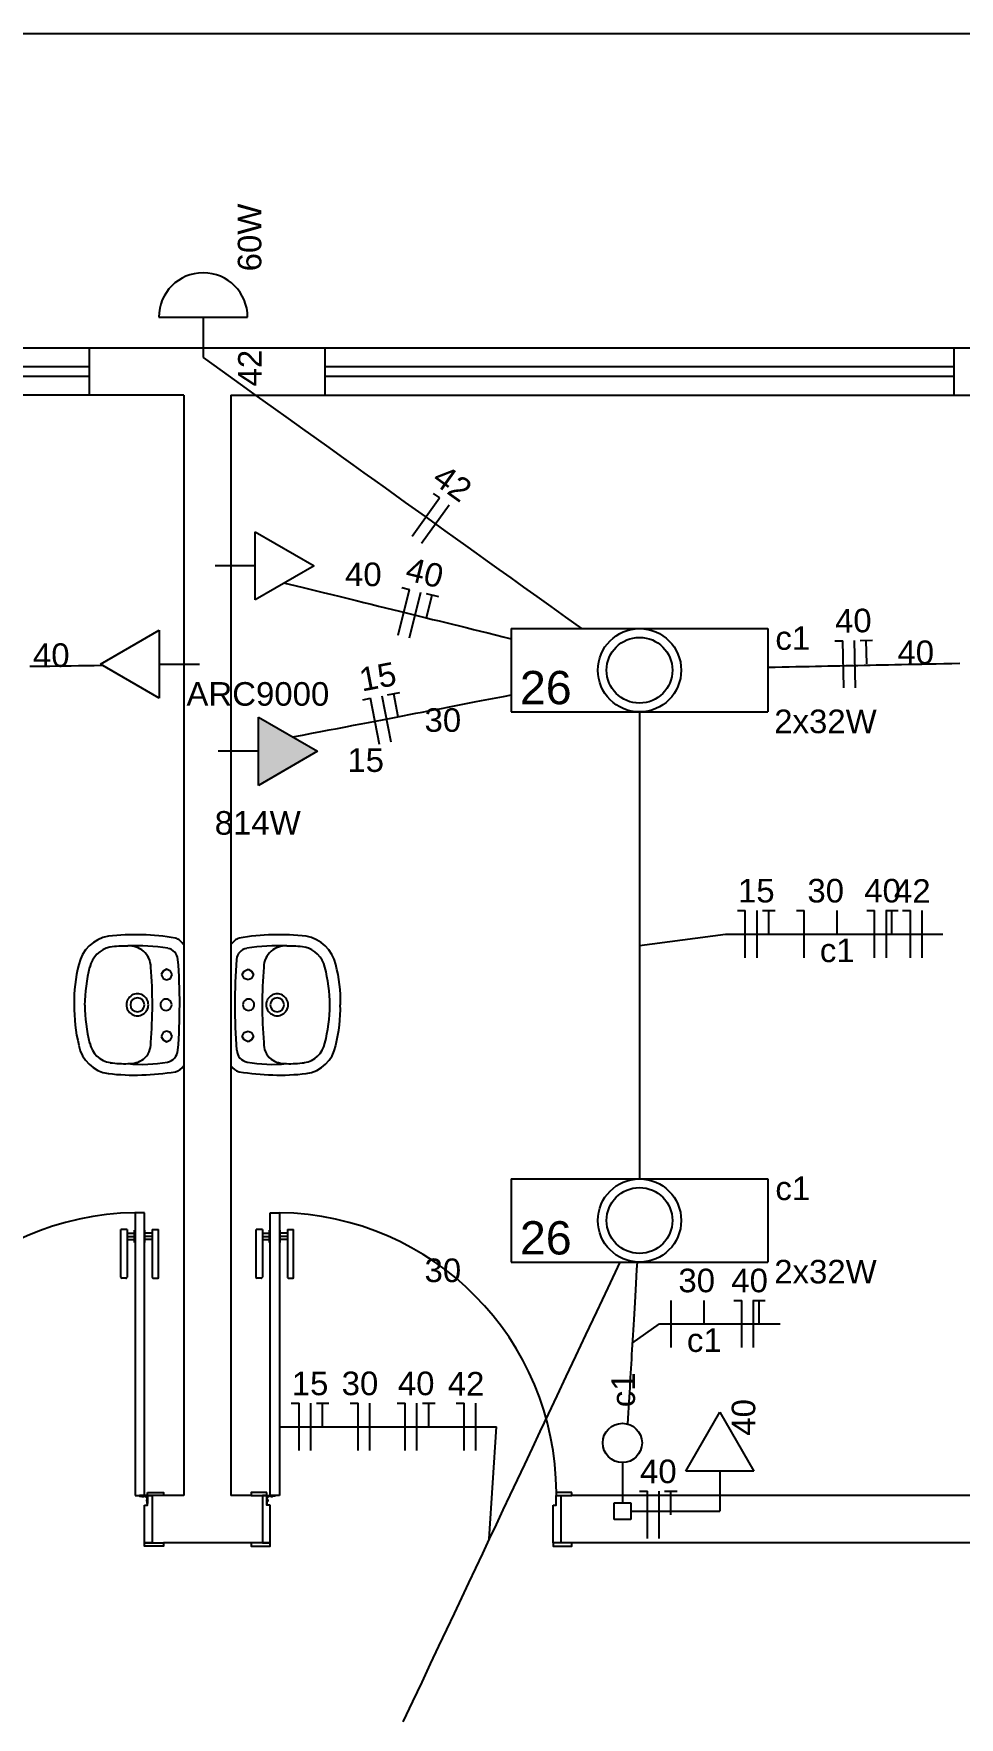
# Model space of a CAD drawing. Header units: millimetres. Extents: x -182 to 147, y -1396 to 58.
# Drawn here: x -130.82 to -124.93, y 41.92 to 52.63 of the extents above; entities that cross this region are included whole.
import ezdxf

# ---------------------------------------------------------------- set-up
doc = ezdxf.new("R2010")
doc.units = ezdxf.units.MM
doc.header["$LTSCALE"] = 10
doc.header["$MEASUREMENT"] = 0
for name, color, linetype in [('Arquitetura', 8, 'Continuous'), ('EL-Condutos', 4, 'Continuous'), ('EL-Fios (Fase 1)', 7, 'Continuous'), ('EL-Fios (Fase 2)', 7, 'Continuous'), ('EL-Fios (Fase 3)', 7, 'Continuous'), ('EL-Fios (Neutro)', 170, 'Continuous'), ('EL-Fios (Retorno)', 10, 'Continuous'), ('EL-Fios (Terra)', 90, 'Continuous'), ('EL-Textos fios', 7, 'Continuous'), ('P-SIMBOL', 170, 'Continuous'), ('Textos', 7, 'Continuous')]:
    doc.layers.add(name, color=color, linetype=linetype)
doc.styles.add('Arial', font='arial.ttf')

msp = doc.modelspace()

# ---------------------------------------------------------------- hatches: boundary and pattern name
at = {"layer": 'P-SIMBOL', "linetype": 'Continuous'}
msp.add_hatch(color=256, dxfattribs=at).paths.add_polyline_path([(-129.3867, 47.8447), (-129.0117, 48.0612), (-129.3867, 48.2777)])

# ---------------------------------------------------------------- linework, layer by layer
at = {"layer": 'Arquitetura', "linetype": 'Continuous'}
for p, q in [((-87.262, 52.6259), (-180.862, 52.6259)), ((-95.963, 50.6259), (-156.063, 50.6259)), ((-130.463, 50.6259), (-130.463, 50.3269)), ((-124.963, 50.6259), (-124.963, 50.3269)), ((-130.463, 50.5059), (-134.463, 50.5059)), ((-130.463, 50.4459), (-134.463, 50.4459)), ((-124.963, 50.5059), (-128.963, 50.5059)), ((-124.963, 50.4459), (-128.963, 50.4459)), ((-129.862, 50.3269), (-135.063, 50.3269)), ((-129.862, 50.3269), (-129.862, 43.3269)), ((-129.563, 50.3269), (-129.563, 43.3269)), ((-129.563, 50.3269), (-124.362, 50.3269)), ((-129.862, 43.3269), (-129.992, 43.3269)), ((-129.433, 43.3269), (-129.563, 43.3269)), ((-124.362, 43.3269), (-127.393, 43.3269)), ((-129.433, 43.0259), (-129.992, 43.0259)), ((-121.032, 43.0259), (-127.393, 43.0259))]:
    msp.add_line(p, q, dxfattribs=at)
at = {"layer": 'Arquitetura'}
for p, q in [((-128.963, 50.3269), (-128.963, 50.6259)), ((-129.862, 46.8269), (-129.862, 46.4459)), ((-129.563, 46.8269), (-129.563, 46.4459)), ((-129.994, 46.6619), (-130.006, 46.6409)), ((-130.006, 46.6409), (-129.994, 46.6159)), ((-129.973, 46.6749), (-129.994, 46.6619)), ((-129.994, 46.6159), (-129.973, 46.6069)), ((-129.947, 46.6619), (-129.973, 46.6749)), ((-129.973, 46.6069), (-129.947, 46.6159)), ((-129.935, 46.6409), (-129.947, 46.6619)), ((-129.947, 46.6159), (-129.935, 46.6409)), ((-129.49, 46.6409), (-129.478, 46.6619)), ((-129.478, 46.6159), (-129.49, 46.6409)), ((-129.478, 46.6619), (-129.452, 46.6749)), ((-129.452, 46.6069), (-129.478, 46.6159)), ((-129.452, 46.6749), (-129.431, 46.6619)), ((-129.431, 46.6159), (-129.452, 46.6069)), ((-129.431, 46.6619), (-129.419, 46.6409)), ((-129.419, 46.6409), (-129.431, 46.6159)), ((-129.862, 46.5729), (-129.862, 46.1969)), ((-129.563, 46.5729), (-129.563, 46.1969)), ((-129.862, 46.4459), (-129.862, 46.0609)), ((-129.563, 46.4459), (-129.563, 46.0609)), ((-129.994, 46.2729), (-130.006, 46.2469)), ((-129.973, 46.2809), (-129.994, 46.2729)), ((-129.947, 46.2729), (-129.973, 46.2809)), ((-129.935, 46.2469), (-129.947, 46.2729)), ((-129.49, 46.2469), (-129.478, 46.2729)), ((-129.478, 46.2729), (-129.452, 46.2809)), ((-129.452, 46.2809), (-129.431, 46.2729)), ((-129.431, 46.2729), (-129.419, 46.2469)), ((-130.006, 46.2469), (-129.994, 46.2259)), ((-129.994, 46.2259), (-129.973, 46.2139)), ((-129.973, 46.2139), (-129.947, 46.2259)), ((-129.947, 46.2259), (-129.935, 46.2469)), ((-129.478, 46.2259), (-129.49, 46.2469)), ((-129.452, 46.2139), (-129.478, 46.2259)), ((-129.431, 46.2259), (-129.452, 46.2139)), ((-129.419, 46.2469), (-129.431, 46.2259)), ((-130.126, 43.3229), (-130.12, 43.3229)), ((-130.095, 43.2929), (-130.095, 43.2989)), ((-129.33, 43.2929), (-129.33, 43.2989)), ((-129.299, 43.3229), (-129.305, 43.3229))]:
    msp.add_line(p, q, dxfattribs=at)
at = {"layer": 'Arquitetura', "color": 2}
for p, q in [((-130.112, 45.1259), (-130.172, 45.1259)), ((-130.172, 45.1259), (-130.172, 43.3269)), ((-130.112, 43.3269), (-130.112, 45.1259)), ((-129.313, 43.3269), (-129.313, 45.1259)), ((-129.313, 45.1259), (-129.253, 45.1259)), ((-129.253, 45.1259), (-129.253, 43.3269)), ((-130.172, 43.3269), (-130.112, 43.3269)), ((-129.253, 43.3269), (-129.313, 43.3269))]:
    msp.add_line(p, q, dxfattribs=at)
at = {"layer": 'Arquitetura', "color": 3, "linetype": 'Continuous'}
for p, q in [((-130.262, 44.7159), (-130.262, 45.0189)), ((-130.223, 45.0189), (-130.223, 44.7159)), ((-130.176, 44.9359), (-130.176, 45.0159)), ((-130.109, 44.9359), (-130.109, 45.0159)), ((-130.063, 45.0189), (-130.063, 44.7159)), ((-130.023, 44.7159), (-130.023, 45.0189)), ((-129.402, 44.7159), (-129.402, 45.0189)), ((-129.362, 45.0189), (-129.362, 44.7159)), ((-129.317, 44.9359), (-129.317, 45.0159)), ((-129.249, 44.9359), (-129.249, 45.0159)), ((-129.203, 45.0189), (-129.203, 44.7159)), ((-129.163, 44.7159), (-129.163, 45.0189)), ((-130.23, 44.7099), (-130.257, 44.7099)), ((-130.056, 44.7099), (-130.027, 44.7099)), ((-129.37, 44.7099), (-129.398, 44.7099)), ((-129.195, 44.7099), (-129.168, 44.7099))]:
    msp.add_line(p, q, dxfattribs=at)
at = {"layer": 'Arquitetura', "color": 3}
for p, q in [((-130.223, 45.0189), (-130.262, 45.0189)), ((-130.223, 44.9959), (-130.176, 44.9959)), ((-130.176, 45.0159), (-130.172, 45.0159)), ((-130.109, 45.0159), (-130.112, 45.0159)), ((-130.063, 44.9959), (-130.109, 44.9959)), ((-130.063, 45.0189), (-130.023, 45.0189)), ((-129.362, 45.0189), (-129.402, 45.0189)), ((-129.362, 44.9959), (-129.317, 44.9959)), ((-129.317, 45.0159), (-129.313, 45.0159)), ((-129.249, 45.0159), (-129.253, 45.0159)), ((-129.203, 44.9959), (-129.249, 44.9959)), ((-129.203, 45.0189), (-129.163, 45.0189)), ((-130.223, 44.9759), (-130.176, 44.9759)), ((-130.223, 44.9559), (-130.176, 44.9559)), ((-130.176, 44.9359), (-130.172, 44.9359)), ((-130.109, 44.9359), (-130.112, 44.9359)), ((-130.063, 44.9759), (-130.109, 44.9759)), ((-130.063, 44.9559), (-130.109, 44.9559)), ((-129.362, 44.9759), (-129.317, 44.9759)), ((-129.362, 44.9559), (-129.317, 44.9559)), ((-129.317, 44.9359), (-129.313, 44.9359)), ((-129.249, 44.9359), (-129.253, 44.9359)), ((-129.203, 44.9759), (-129.249, 44.9759)), ((-129.203, 44.9559), (-129.249, 44.9559))]:
    msp.add_line(p, q, dxfattribs=at)
at = {"layer": 'Arquitetura', "color": 1}
for points in [[(-130.102, 43.3239), (-130.098, 43.3269), (-130.098, 43.3269), (-130.103, 43.3269), (-130.143, 43.3269), (-130.143, 43.3239), (-130.102, 43.3239)], [(-130.094, 43.3169), (-130.092, 43.3209), (-130.092, 43.3209), (-130.092, 43.3159), (-130.092, 43.2759), (-130.094, 43.2759), (-130.094, 43.3169)], [(-129.331, 43.3169), (-129.333, 43.3209), (-129.333, 43.3209), (-129.333, 43.3159), (-129.333, 43.2759), (-129.331, 43.2759), (-129.331, 43.3169)], [(-129.323, 43.3239), (-129.328, 43.3269), (-129.328, 43.3269), (-129.322, 43.3269), (-129.282, 43.3269), (-129.282, 43.3239), (-129.323, 43.3239)]]:
    msp.add_lwpolyline(points, dxfattribs=at)
at = {"layer": 'Arquitetura'}
for points in [[(-130.128, 43.3219), (-130.126, 43.3229), (-130.126, 43.3239)], [(-130.123, 43.3219), (-130.123, 43.3209), (-130.128, 43.3209), (-130.128, 43.3219), (-130.117, 43.3219), (-130.117, 43.3209), (-130.122, 43.3209), (-130.122, 43.3219)], [(-130.117, 43.3219), (-130.12, 43.3229), (-130.12, 43.3239)], [(-130.097, 43.2959), (-130.098, 43.2959), (-130.098, 43.2909), (-130.097, 43.2909), (-130.097, 43.3009), (-130.098, 43.3009), (-130.098, 43.2969), (-130.097, 43.2969)], [(-130.097, 43.3009), (-130.095, 43.2989), (-130.094, 43.2989)], [(-130.097, 43.2909), (-130.095, 43.2929), (-130.094, 43.2929)], [(-129.328, 43.3009), (-129.33, 43.2989), (-129.331, 43.2989)], [(-129.328, 43.2909), (-129.33, 43.2929), (-129.331, 43.2929)], [(-129.328, 43.2959), (-129.328, 43.2959), (-129.328, 43.2909), (-129.328, 43.2909), (-129.328, 43.3009), (-129.328, 43.3009), (-129.328, 43.2969), (-129.328, 43.2969)], [(-129.308, 43.3219), (-129.305, 43.3229), (-129.305, 43.3239)], [(-129.302, 43.3219), (-129.302, 43.3209), (-129.297, 43.3209), (-129.297, 43.3219), (-129.308, 43.3219), (-129.308, 43.3209), (-129.303, 43.3209), (-129.303, 43.3219)], [(-129.297, 43.3219), (-129.299, 43.3229), (-129.299, 43.3239)]]:
    msp.add_lwpolyline(points, dxfattribs=at)
at = {"layer": 'Arquitetura', "color": 2}
for points in [[(-130.112, 43.2659), (-130.092, 43.2659), (-130.092, 43.3269), (-130.063, 43.3269), (-130.063, 43.0259), (-130.112, 43.0259), (-130.112, 43.2659)], [(-129.313, 43.2659), (-129.333, 43.2659), (-129.333, 43.3269), (-129.362, 43.3269), (-129.362, 43.0259), (-129.313, 43.0259), (-129.313, 43.2659)], [(-127.512, 43.2659), (-127.492, 43.2659), (-127.492, 43.3269), (-127.463, 43.3269), (-127.463, 43.0259), (-127.512, 43.0259), (-127.512, 43.2659)]]:
    msp.add_lwpolyline(points, close=True, dxfattribs=at)
at = {"layer": 'Arquitetura', "color": 3}
for points in [[(-130.092, 43.3459), (-129.992, 43.3459), (-129.992, 43.3269), (-130.092, 43.3269), (-130.092, 43.3459)], [(-129.333, 43.3459), (-129.433, 43.3459), (-129.433, 43.3269), (-129.333, 43.3269), (-129.333, 43.3459)], [(-127.393, 43.3459), (-127.492, 43.3459), (-127.492, 43.3269), (-127.393, 43.3269), (-127.393, 43.3459)], [(-130.112, 43.0259), (-130.063, 43.0259), (-129.992, 43.0259), (-129.992, 43.0059), (-130.112, 43.0059), (-130.112, 43.0259)], [(-129.313, 43.0259), (-129.362, 43.0259), (-129.433, 43.0259), (-129.433, 43.0059), (-129.313, 43.0059), (-129.313, 43.0259)], [(-127.393, 43.0259), (-127.512, 43.0259), (-127.512, 43.0059), (-127.393, 43.0059), (-127.393, 43.0259)]]:
    msp.add_lwpolyline(points, close=True, dxfattribs=at)
at = {"layer": 'Arquitetura', "color": 1}
for centre in [(-130.098, 43.3209), (-129.328, 43.3209)]:
    msp.add_circle(centre, 0.005, dxfattribs=at)
at = {"layer": 'Arquitetura'}
for centre, radius, start, end in [((-130.301, 46.6539), 0.2349, 100.056, 167.486), ((-130.295, 46.6499), 0.1693, 102.719, 167.054), ((-130.169, 45.3869), 1.5077, 80.3071, 96.5866), ((-130.238, 46.2009), 0.6219, 88.1735, 98.6779), ((-130.21, 46.6799), 0.1432, 50.4003, 93.3975), ((-130.161, 45.5969), 1.2273, 80.7585, 92.6769), ((-129.976, 46.7319), 0.0769, 4.38732, 81.2442), ((-129.952, 46.7759), 0.1044, 31.07, 69.4583), ((-129.473, 46.7759), 0.1044, 110.542, 148.93), ((-129.449, 46.7319), 0.0769, 98.7558, 175.613), ((-129.256, 45.3869), 1.5077, 83.4134, 99.6929), ((-129.264, 45.5969), 1.2273, 87.3231, 99.2415), ((-129.215, 46.6799), 0.1432, 86.6025, 129.6), ((-129.187, 46.2009), 0.6219, 81.3221, 91.8265), ((-129.13, 46.6499), 0.1693, 12.9461, 77.2809), ((-129.124, 46.6539), 0.2349, 12.514, 79.9443), ((-129.613, 46.4699), 0.947, 165.578, 181.302), ((-130.205, 46.6879), 0.1334, 0.55134, 49.6562), ((-133.319, 46.4609), 3.4312, 359.79, 4.6247), ((-126.106, 46.4609), 3.4312, 175.375, 180.21), ((-129.22, 46.6879), 0.1334, 130.344, 179.449), ((-129.812, 46.4699), 0.947, 358.698, 14.4219), ((-129.34, 46.4189), 1.1531, 166.496, 178.648), ((-133.011, 46.4419), 2.9495, 0.06088, 4.81044), ((-126.414, 46.4419), 2.9495, 175.19, 179.939), ((-130.085, 46.4189), 1.1531, 1.35244, 13.5038), ((-130.157, 46.4489), 0.0698, 120.007, 180), ((-130.157, 46.4489), 0.0444, 90, 180), ((-130.157, 46.4489), 0.0698, 60.0032, 119.997), ((-130.157, 46.4489), 0.0444, 0, 90), ((-130.157, 46.4489), 0.0698, 0.00072, 60.0032), ((-129.975, 46.4489), 0.036, 119.96, 180), ((-129.975, 46.4489), 0.036, 60.0128, 119.987), ((-129.975, 46.4489), 0.036, 359.963, 59.9809), ((-129.45, 46.4489), 0.036, 120.019, 180.037), ((-129.45, 46.4489), 0.036, 60.0128, 119.987), ((-129.45, 46.4489), 0.036, 0, 60.0398), ((-129.268, 46.4489), 0.0698, 119.997, 179.999), ((-129.268, 46.4489), 0.0444, 90, 180), ((-129.268, 46.4489), 0.0698, 60.0032, 119.997), ((-129.268, 46.4489), 0.0444, 0, 90), ((-129.268, 46.4489), 0.0698, 0, 59.9929), ((-129.611, 46.4269), 0.9482, 178.659, 194.363), ((-129.348, 46.4729), 1.1449, 181.303, 193.542), ((-130.157, 46.4489), 0.0698, 180.001, 240.003), ((-130.157, 46.4489), 0.0444, 180, 270), ((-130.157, 46.4489), 0.0698, 240.003, 299.997), ((-130.157, 46.4489), 0.0444, 270, 359.99), ((-130.157, 46.4489), 0.0698, 300.007, 0), ((-132.767, 46.4489), 2.7052, 354.905, 359.979), ((-129.975, 46.4489), 0.036, 179.963, 239.981), ((-129.975, 46.4489), 0.036, 240.013, 299.987), ((-129.975, 46.4489), 0.036, 299.96, 0), ((-133.646, 46.4489), 3.7579, 355.586, 0), ((-125.779, 46.4489), 3.7579, 180, 184.414), ((-129.45, 46.4489), 0.036, 180, 240.04), ((-129.45, 46.4489), 0.036, 240.013, 299.987), ((-129.45, 46.4489), 0.036, 300.019, 0.03665), ((-126.658, 46.4489), 2.7052, 180.021, 185.095), ((-129.268, 46.4489), 0.0698, 180, 239.993), ((-129.268, 46.4489), 0.0444, 180.01, 270), ((-129.268, 46.4489), 0.0698, 240.003, 299.997), ((-129.268, 46.4489), 0.0444, 270, 0), ((-129.268, 46.4489), 0.0698, 299.997, 359.999), ((-130.077, 46.4729), 1.1449, 346.458, 358.697), ((-129.814, 46.4269), 0.9482, 345.637, 1.34148), ((-130.312, 46.2309), 0.2214, 190.408, 262.28), ((-130.307, 46.2359), 0.1567, 191.616, 261.581), ((-130.198, 46.2009), 0.1262, 309.245, 3.22682), ((-129.98, 46.1639), 0.0803, 279.607, 356.886), ((-129.445, 46.1639), 0.0803, 183.114, 260.393), ((-129.227, 46.2009), 0.1262, 176.773, 230.755), ((-129.118, 46.2359), 0.1567, 278.419, 348.384), ((-129.113, 46.2309), 0.2214, 277.72, 349.592), ((-130.239, 46.7119), 0.6378, 261.83, 272.005), ((-130.126, 46.9709), 0.9009, 264.203, 280.218), ((-130.209, 46.2309), 0.1563, 267.161, 305.348), ((-129.931, 46.0989), 0.0772, 281.431, 332.133), ((-129.494, 46.0989), 0.0772, 207.867, 258.569), ((-129.299, 46.9709), 0.9009, 259.782, 275.797), ((-129.216, 46.2309), 0.1563, 234.652, 272.839), ((-129.186, 46.7119), 0.6378, 267.995, 278.17), ((-130.17, 47.5079), 1.5061, 263.423, 279.721), ((-129.255, 47.5079), 1.5061, 260.279, 276.577), ((-130.149, 43.3419), 1.7842, 90.7769, 179.871), ((-129.276, 43.3419), 1.7842, 0.12949, 89.2231)]:
    msp.add_arc(centre, radius, start, end, dxfattribs=at)
at = {"layer": 'Arquitetura', "color": 3, "linetype": 'Continuous'}
for centre, start, end in [((-130.256, 44.7159), 180, 260.538), ((-130.229, 44.7159), 260.538, 0), ((-130.057, 44.7159), 180, 279.462), ((-130.028, 44.7159), 279.462, 0), ((-129.397, 44.7159), 180, 260.538), ((-129.369, 44.7159), 260.538, 0), ((-129.196, 44.7159), 180, 279.462), ((-129.169, 44.7159), 279.462, 0)]:
    msp.add_arc(centre, 0.006, start, end, dxfattribs=at)
at = {"layer": 'EL-Condutos', "linetype": 'Continuous'}
for points in [[(-129.7385, 50.5655), (-129.617, 50.4784), (-129.5025, 50.3964), (-129.3947, 50.3191), (-129.293, 50.2463), (-129.1971, 50.1776), (-129.1064, 50.1126), (-129.0206, 50.0511), (-128.9391, 49.9927), (-128.8615, 49.9371), (-128.7873, 49.884), (-128.7162, 49.8331), (-128.6476, 49.7839), (-128.5811, 49.7363), (-128.5163, 49.6899), (-128.4526, 49.6443), (-128.3897, 49.5992), (-128.3271, 49.5543), (-128.2643, 49.5093), (-128.2008, 49.4639), (-128.1363, 49.4177), (-128.0703, 49.3704), (-128.0023, 49.3216), (-127.9318, 49.2712), (-127.8585, 49.2186), (-127.7818, 49.1637), (-127.7013, 49.106), (-127.6166, 49.0453), (-127.5272, 48.9813), (-127.4326, 48.9135), (-127.3324, 48.8418)], [(-129.2199, 49.1317), (-129.1554, 49.1158), (-129.0934, 49.1006), (-129.0338, 49.086), (-128.9763, 49.0718), (-128.9209, 49.0582), (-128.8674, 49.0451), (-128.8156, 49.0323), (-128.7655, 49.02), (-128.7168, 49.008), (-128.6694, 48.9964), (-128.6232, 48.985), (-128.5781, 48.974), (-128.5338, 48.9631), (-128.4903, 48.9524), (-128.4474, 48.9418), (-128.4049, 48.9314), (-128.3628, 48.921), (-128.3208, 48.9107), (-128.2788, 48.9004), (-128.2368, 48.8901), (-128.1945, 48.8797), (-128.1517, 48.8692), (-128.1085, 48.8585), (-128.0645, 48.8477), (-128.0197, 48.8367), (-127.9739, 48.8254), (-127.927, 48.8139), (-127.8789, 48.8021), (-127.8293, 48.7899), (-127.7782, 48.7773)], [(-130.3787, 48.6064), (-130.4313, 48.6056), (-130.4822, 48.6049), (-130.5315, 48.6042), (-130.5793, 48.6035), (-130.6257, 48.6029), (-130.6708, 48.6022), (-130.7147, 48.6016), (-130.7576, 48.601), (-130.7995, 48.6004), (-130.8405, 48.5998)], [(-124.9254, 48.6194), (-124.9767, 48.6184), (-125.0263, 48.6173), (-125.0745, 48.6163), (-125.1212, 48.6153), (-125.1666, 48.6144), (-125.2108, 48.6135), (-125.2539, 48.6126), (-125.2961, 48.6117), (-125.3373, 48.6108), (-125.3778, 48.61), (-125.4177, 48.6091), (-125.457, 48.6083), (-125.4958, 48.6075), (-125.5344, 48.6067), (-125.5727, 48.6059), (-125.6109, 48.6051), (-125.6491, 48.6043), (-125.6874, 48.6035), (-125.7259, 48.6027), (-125.7648, 48.6018), (-125.804, 48.601), (-125.8438, 48.6002), (-125.8843, 48.5993), (-125.9255, 48.5985), (-125.9676, 48.5976), (-126.0107, 48.5967), (-126.0548, 48.5958), (-126.1001, 48.5948), (-126.1467, 48.5938)], [(-129.1683, 48.1524), (-129.107, 48.1642), (-129.048, 48.1756), (-128.9911, 48.1865), (-128.9362, 48.1971), (-128.8832, 48.2073), (-128.832, 48.2171), (-128.7824, 48.2267), (-128.7342, 48.236), (-128.6874, 48.245), (-128.6418, 48.2537), (-128.5972, 48.2623), (-128.5536, 48.2707), (-128.5108, 48.2789), (-128.4687, 48.287), (-128.4272, 48.295), (-128.386, 48.3029), (-128.3451, 48.3108), (-128.3044, 48.3186), (-128.2636, 48.3265), (-128.2228, 48.3343), (-128.1816, 48.3422), (-128.1401, 48.3502), (-128.098, 48.3583), (-128.0553, 48.3665), (-128.0118, 48.3749), (-127.9673, 48.3835), (-127.9218, 48.3922), (-127.8751, 48.4012), (-127.8271, 48.4104), (-127.7776, 48.42)], [(-126.9625, 48.3112), (-126.9625, 48.1747), (-126.9624, 48.046), (-126.9624, 47.9245), (-126.9624, 47.8096), (-126.9624, 47.7009), (-126.9624, 47.5977), (-126.9624, 47.4995), (-126.9624, 47.4057), (-126.9624, 47.3158), (-126.9624, 47.2292), (-126.9624, 47.1454), (-126.9624, 47.0638), (-126.9624, 46.9839), (-126.9624, 46.9051), (-126.9624, 46.8268), (-126.9624, 46.7486), (-126.9624, 46.6697), (-126.9624, 46.5898), (-126.9624, 46.5082), (-126.9624, 46.4244), (-126.9624, 46.3378), (-126.9624, 46.2479), (-126.9624, 46.1542), (-126.9624, 46.0559), (-126.9624, 45.9527), (-126.9624, 45.844), (-126.9624, 45.7291), (-126.9624, 45.6076), (-126.9625, 45.4788), (-126.9625, 45.3424)], [(-127.0874, 44.8122), (-127.1644, 44.649), (-127.2369, 44.4954), (-127.3053, 44.3505), (-127.3699, 44.2137), (-127.431, 44.0844), (-127.4888, 43.9618), (-127.5438, 43.8453), (-127.5963, 43.7342), (-127.6465, 43.6279), (-127.6948, 43.5256), (-127.7415, 43.4266), (-127.7869, 43.3304), (-127.8313, 43.2362), (-127.8752, 43.1434), (-127.9187, 43.0512), (-127.9622, 42.9591), (-128.006, 42.8662), (-128.0505, 42.7721), (-128.0959, 42.6758), (-128.1426, 42.5769), (-128.1909, 42.4746), (-128.2411, 42.3683), (-128.2935, 42.2572), (-128.3485, 42.1407), (-128.4064, 42.0181), (-128.4675, 41.8888)], [(-126.978, 44.8126), (-126.9808, 44.7655), (-126.9835, 44.7203), (-126.986, 44.6768), (-126.9885, 44.635), (-126.9909, 44.5948), (-126.9932, 44.5561), (-126.9954, 44.5187), (-126.9975, 44.4825), (-126.9996, 44.4475), (-127.0016, 44.4135), (-127.0035, 44.3804), (-127.0054, 44.3482), (-127.0073, 44.3166), (-127.0091, 44.2856), (-127.0109, 44.2551), (-127.0127, 44.225), (-127.0145, 44.1951), (-127.0162, 44.1654), (-127.018, 44.1358), (-127.0197, 44.106), (-127.0215, 44.0762), (-127.0233, 44.046), (-127.0251, 44.0155), (-127.0269, 43.9844), (-127.0288, 43.9528), (-127.0307, 43.9205), (-127.0326, 43.8873), (-127.0346, 43.8532), (-127.0367, 43.8181), (-127.0389, 43.7819)], [(-127.019, 43.2269), (-126.9939, 43.2269), (-126.9703, 43.2269), (-126.9481, 43.2269), (-126.9271, 43.2269), (-126.9073, 43.2269), (-126.8885, 43.2269), (-126.8707, 43.2269), (-126.8537, 43.2269), (-126.8373, 43.2269), (-126.8215, 43.2269), (-126.8062, 43.2269), (-126.7913, 43.2269), (-126.7765, 43.2269), (-126.7619, 43.2269), (-126.7473, 43.2269), (-126.7326, 43.2269), (-126.7177, 43.2269), (-126.7024, 43.2269), (-126.6867, 43.2269), (-126.6704, 43.2269), (-126.6534, 43.2269), (-126.6357, 43.2269), (-126.617, 43.2269), (-126.5973, 43.2269), (-126.5764, 43.2269), (-126.5543, 43.2269), (-126.5308, 43.2269), (-126.5059, 43.2269), (-126.4793, 43.2269), (-126.4511, 43.2269)]]:
    msp.add_lwpolyline(points, dxfattribs=at)
at = {"layer": 'EL-Fios (Fase 1)'}
for p, q in [((-128.543, 48.1184), (-128.5996, 48.413)), ((-126.2146, 46.7481), (-126.2146, 47.0481)), ((-129.0536, 43.614), (-129.0536, 43.914))]:
    msp.add_line(p, q, dxfattribs=at)
at = {"layer": 'EL-Fios (Fase 2)'}
for p, q in [((-128.3487, 49.3853), (-128.174, 49.6292)), ((-128.4258, 48.7821), (-128.3542, 49.0734)), ((-125.5886, 48.4656), (-125.5949, 48.7655)), ((-125.3916, 46.7481), (-125.3916, 47.0481)), ((-125.1646, 46.7481), (-125.1646, 47.0481)), ((-126.2374, 44.2687), (-126.2374, 44.5687)), ((-128.3786, 43.614), (-128.3786, 43.914)), ((-128.0036, 43.614), (-128.0036, 43.914)), ((-126.8378, 43.0543), (-126.8378, 43.3543))]:
    msp.add_line(p, q, dxfattribs=at)
at = {"layer": 'EL-Fios (Fase 3)'}
for p, q in [((-126.7603, 44.2687), (-126.7603, 44.5687)), ((-128.6786, 43.614), (-128.6786, 43.914))]:
    msp.add_line(p, q, dxfattribs=at)
at = {"layer": 'EL-Fios (Neutro)'}
for p, q in [((-128.2756, 49.702), (-128.235, 49.6729)), ((-128.4097, 49.429), (-128.235, 49.6729)), ((-128.4986, 48.8), (-128.427, 49.0913)), ((-128.4756, 49.1032), (-128.427, 49.0913)), ((-125.7199, 48.7629), (-125.6699, 48.7639)), ((-125.6636, 48.464), (-125.6699, 48.7639)), ((-128.7224, 48.3894), (-128.6733, 48.3988)), ((-128.6166, 48.1042), (-128.6733, 48.3988)), ((-126.3396, 47.0481), (-126.2896, 47.0481)), ((-126.2896, 46.7481), (-126.2896, 47.0481)), ((-125.9646, 47.0481), (-125.9146, 47.0481)), ((-125.9146, 46.7481), (-125.9146, 47.0481)), ((-125.5166, 47.0481), (-125.4666, 47.0481)), ((-125.4666, 46.7481), (-125.4666, 47.0481)), ((-125.2896, 47.0481), (-125.2396, 47.0481)), ((-125.2396, 46.7481), (-125.2396, 47.0481)), ((-126.3624, 44.5687), (-126.3124, 44.5687)), ((-126.3124, 44.2687), (-126.3124, 44.5687)), ((-129.1786, 43.914), (-129.1286, 43.914)), ((-129.1286, 43.614), (-129.1286, 43.914)), ((-128.8036, 43.914), (-128.7536, 43.914)), ((-128.7536, 43.614), (-128.7536, 43.914)), ((-128.5036, 43.914), (-128.4536, 43.914)), ((-128.4536, 43.614), (-128.4536, 43.914)), ((-128.1286, 43.914), (-128.0786, 43.914)), ((-128.0786, 43.614), (-128.0786, 43.914)), ((-126.9628, 43.3543), (-126.9128, 43.3543)), ((-126.9128, 43.0543), (-126.9128, 43.3543))]:
    msp.add_line(p, q, dxfattribs=at)
at = {"layer": 'EL-Fios (Retorno)'}
for p, q in [((-125.7046, 46.8981), (-125.7046, 47.0481)), ((-126.5503, 44.4187), (-126.5503, 44.5687))]:
    msp.add_line(p, q, dxfattribs=at)
at = {"layer": 'EL-Fios (Terra)'}
for p, q in [((-128.3202, 49.065), (-128.2425, 49.0459)), ((-128.3172, 48.9098), (-128.2814, 49.0555)), ((-125.5599, 48.7662), (-125.4799, 48.7679)), ((-125.5168, 48.6171), (-125.5199, 48.7671)), ((-128.5652, 48.4196), (-128.4867, 48.4347)), ((-128.4976, 48.2799), (-128.526, 48.4272)), ((-126.1796, 47.0481), (-126.0996, 47.0481)), ((-126.1396, 46.8981), (-126.1396, 47.0481)), ((-125.3966, 47.0481), (-125.3166, 47.0481)), ((-125.3566, 46.8981), (-125.3566, 47.0481)), ((-126.2424, 44.5687), (-126.1624, 44.5687)), ((-126.2024, 44.4187), (-126.2024, 44.5687)), ((-129.0186, 43.914), (-128.9386, 43.914)), ((-128.9786, 43.764), (-128.9786, 43.914)), ((-128.3436, 43.914), (-128.2636, 43.914)), ((-128.3036, 43.764), (-128.3036, 43.914)), ((-126.8028, 43.3543), (-126.7228, 43.3543)), ((-126.7628, 43.2043), (-126.7628, 43.3543))]:
    msp.add_line(p, q, dxfattribs=at)
at = {"layer": 'EL-Textos fios'}
for p, q in [((-126.9624, 46.8268), (-126.4146, 46.8981)), ((-126.4146, 46.8981), (-125.0334, 46.8981)), ((-127.0084, 44.2972), (-126.8353, 44.4187)), ((-126.8353, 44.4187), (-126.0687, 44.4187)), ((-129.2536, 43.764), (-127.8724, 43.764)), ((-127.9187, 43.0512), (-127.8724, 43.764))]:
    msp.add_line(p, q, dxfattribs=at)
at = {"layer": 'P-SIMBOL'}
for p, q in [((-130.021, 50.8224), (-129.456, 50.8224)), ((-129.7385, 50.8224), (-129.7385, 50.5655)), ((-129.4069, 49.457), (-129.0319, 49.2405)), ((-129.4069, 49.024), (-129.4069, 49.457)), ((-129.4069, 49.2405), (-129.6629, 49.2405)), ((-129.0319, 49.2405), (-129.4069, 49.024)), ((-127.7785, 48.8417), (-126.1465, 48.8417)), ((-127.7785, 48.8417), (-127.7785, 48.3117)), ((-126.1465, 48.8417), (-126.1465, 48.3117)), ((-130.3929, 48.6151), (-130.0179, 48.8316)), ((-130.0179, 48.8316), (-130.0179, 48.3986)), ((-130.0179, 48.3986), (-130.3929, 48.6151)), ((-130.0179, 48.6151), (-129.7619, 48.6151)), ((-127.7785, 48.3117), (-126.1465, 48.3117)), ((-129.3867, 47.8447), (-129.3867, 48.2777)), ((-129.3867, 48.2777), (-129.0117, 48.0612)), ((-129.3867, 48.0612), (-129.6427, 48.0612)), ((-129.0117, 48.0612), (-129.3867, 47.8447)), ((-127.7785, 45.3417), (-126.1465, 45.3417)), ((-127.7785, 45.3417), (-127.7785, 44.8117)), ((-126.1465, 45.3417), (-126.1465, 44.8117)), ((-127.7785, 44.8117), (-126.1465, 44.8117)), ((-126.6676, 43.483), (-126.4511, 43.858)), ((-126.4511, 43.858), (-126.2346, 43.483)), ((-127.0717, 43.537), (-127.0717, 43.28)), ((-126.2346, 43.483), (-126.6676, 43.483)), ((-126.4511, 43.483), (-126.4511, 43.2269)), ((-127.1247, 43.28), (-127.0186, 43.28)), ((-127.1247, 43.1739), (-127.1247, 43.28)), ((-127.0186, 43.28), (-127.0186, 43.1739)), ((-127.0186, 43.1739), (-127.1247, 43.1739))]:
    msp.add_line(p, q, dxfattribs=at)
for centre, radius in [((-126.9625, 48.5767), 0.265), ((-126.9625, 48.5767), 0.2092), ((-126.9625, 45.0767), 0.265), ((-126.9625, 45.0767), 0.2092), ((-127.0717, 43.662), 0.125)]:
    msp.add_circle(centre, radius, dxfattribs=at)
msp.add_arc((-129.7385, 50.8224), 0.2825, 0, 180, dxfattribs=at)

# ---------------------------------------------------------------- texts
at = {"layer": 'EL-Textos fios', "char_height": 0.15, "width": 0.36, "attachment_point": 8, "line_spacing_factor": 0.6, "style": 'Arial'}
for s, insert, rotation in [('42', (-128.196, 49.7058), 324.38579), ('40', (-128.3472, 49.1227), 346.19256), ('40', (-125.6009, 48.8149), 1.20321), ('15', (-128.6139, 48.4607), 10.8862)]:
    msp.add_mtext(s, dxfattribs=dict(at, insert=insert, rotation=rotation))
for s, insert in [('15', (-126.2196, 47.0976)), ('30', (-125.7781, 47.0976)), ('40', (-125.4166, 47.0976)), ('42', (-125.2271, 47.0976)), ('c1', (-125.7046, 46.7181)), ('30', (-126.5988, 44.6182)), ('40', (-126.2624, 44.6182)), ('c1', (-126.5503, 44.2387)), ('15', (-129.0586, 43.9635)), ('30', (-128.7411, 43.9635)), ('40', (-128.3836, 43.9635)), ('42', (-128.0661, 43.9635)), ('40', (-126.8428, 43.4038))]:
    msp.add_mtext(s, dxfattribs=dict(at, insert=insert))
at = {"layer": 'P-SIMBOL', "char_height": 0.2118, "width": 0.50832, "attachment_point": 7, "line_spacing_factor": 0.6, "style": 'Arial'}
for insert in [(-127.7235, 48.3576), (-127.7235, 44.8576)]:
    msp.add_mtext('26', dxfattribs=dict(at, insert=insert))
at = {"layer": 'Textos', "char_height": 0.15, "rotation": 90.00021, "line_spacing_factor": 0.6, "style": 'Arial'}
for s, insert, width, attachment_point in [('60W', (-129.3665, 51.3296), 0.54, 8), ('42', (-129.3665, 50.4985), 0.36, 8), ('c1', (-126.9892, 43.8889), 0.36, 7), ('40', (-126.224, 43.8244), 0.36, 8)]:
    msp.add_mtext(s, dxfattribs=dict(at, insert=insert, width=width, attachment_point=attachment_point))
at = {"layer": 'Textos', "char_height": 0.15, "line_spacing_factor": 0.6, "style": 'Arial'}
for s, insert, width, attachment_point in [('40', (-128.7195, 49.1098), 0.36, 8), ('c1', (-126.0983, 48.7046), 0.36, 7), ('40', (-130.7052, 48.5959), 0.36, 8), ('40', (-125.2052, 48.6141), 0.36, 8), ('ARC9000', (-129.3907, 48.3491), 1.26, 8), ('30', (-128.3304, 48.183), 0.36, 7), ('2x32W', (-126.1056, 48.1744), 0.9, 7), ('15', (-128.7049, 47.9281), 0.36, 8), ('814W', (-129.3916, 47.5288), 0.72, 8), ('c1', (-126.0983, 45.2046), 0.36, 7), ('30', (-128.3304, 44.683), 0.36, 7), ('2x32W', (-126.1056, 44.6744), 0.9, 7)]:
    msp.add_mtext(s, dxfattribs=dict(at, insert=insert, width=width, attachment_point=attachment_point))

doc.saveas('drawing.dxf')
